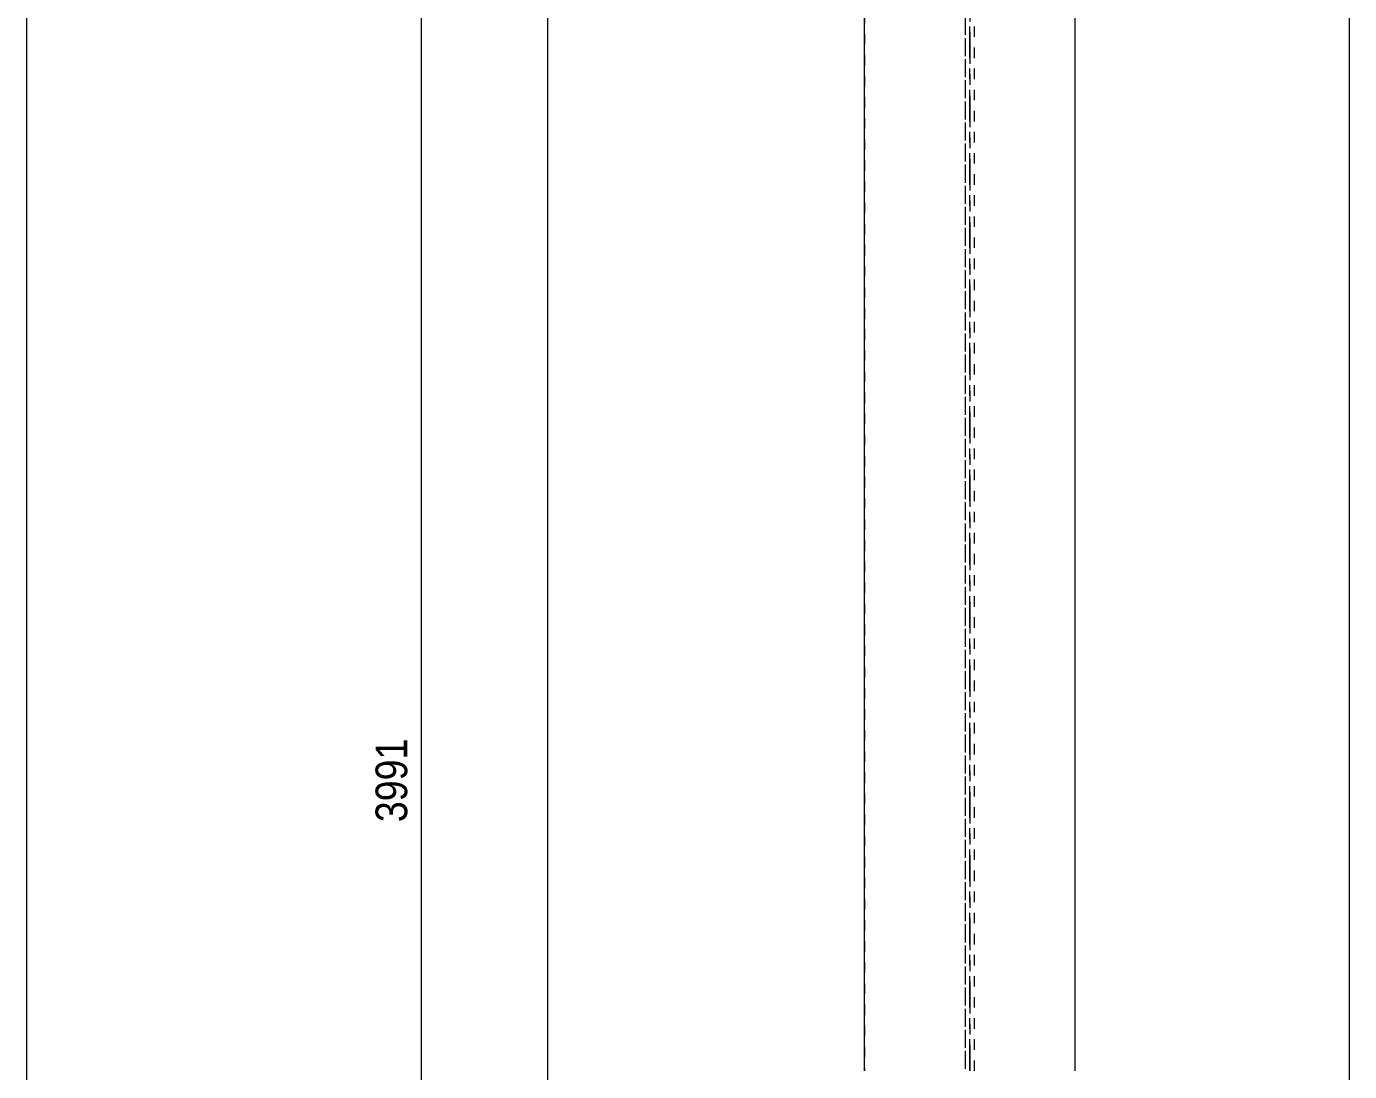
# Model space of a CAD drawing. Header units: millimetres. Extents: x 2 to 579, y 1 to 825.
# Drawn here: x 5 to 130.4, y 512.1 to 611.2 of the extents above; entities that cross this region are included whole.
import ezdxf

# ---------------------------------------------------------------- set-up
doc = ezdxf.new("R2010")
doc.units = ezdxf.units.MM
for name, pattern in [('XKITLINE00', [0]), ('XKITLINE01', [4, 1, -1, 1, -1]), ('XKITLINE03', [6, 3, -1, 1, -1])]:
    doc.linetypes.add(name, pattern=pattern)
for name, color, linetype, lineweight in [('Dimensions', 7, 'Continuous', 0), ('DrawingSheet', 5, 'Continuous', 0), ('Part', 2, 'Continuous', 0)]:
    doc.layers.add(name, color=color, linetype=linetype, lineweight=lineweight)
doc.styles.add('ARIAL', font='ARIAL.TTF')

# ---------------------------------------------------------------- blocks, each defined once
blk = doc.blocks.new('*A31')
at = {"layer": 'Part', "color": 7, "linetype": 'XKITLINE01', "lineweight": 0}
for p, q in [((84.45, 708.5), (84.45, 512.2)), ((104.45, 512.2), (104.45, 708.5)), ((94, 707.39), (94, 512.2)), ((94.9, 512.2), (94.9, 707.39))]:
    blk.add_line(p, q, dxfattribs=at)
at = {"layer": 'Part', "color": 7, "linetype": 'XKITLINE03', "lineweight": 0}
blk.add_line((94.45, 512.2), (94.45, 700.76), dxfattribs=at)
blk = doc.blocks.new('*A36')
at = {"layer": 'Part', "color": 7, "linetype": 'XKITLINE01', "lineweight": 0}
for p, q in [((94, 672.1), (94, 512.2)), ((94.9, 512.2), (94.9, 672.1))]:
    blk.add_line(p, q, dxfattribs=at)
at = {"layer": 'Part', "color": 7, "linetype": 'XKITLINE03', "lineweight": 0}
blk.add_line((94.45, 670.66), (94.45, 512.2), dxfattribs=at)
at = {"layer": 'Part', "color": 2, "linetype": 'XKITLINE00', "lineweight": 0}
for p, q in [((84.45, 512.2), (84.45, 633.85)), ((104.45, 512.2), (104.45, 633.85))]:
    blk.add_line(p, q, dxfattribs=at)
blk = doc.blocks.new('*A65')
at = {"layer": 'DrawingSheet', "color": 5, "linetype": 'XKITLINE00', "lineweight": 0}
blk.add_line((5, 825), (5, 5), dxfattribs=at)
blk = doc.blocks.new('*A122')
at = {"layer": 'Dimensions', "color": 7, "linetype": 'XKITLINE00', "lineweight": 0}
blk.add_line((42.45, 371.97), (42.45, 708.5), dxfattribs=at)
at = {"layer": 'Dimensions', "color": 3, "style": 'ARIAL', "width": 0.85}
blk.add_text('3991', height=3, rotation=90.0002, dxfattribs=at).set_placement((41.1, 535.78))
blk = doc.blocks.new('*A123')
at = {"layer": 'Dimensions', "color": 7, "linetype": 'XKITLINE00', "lineweight": 0}
blk.add_line((130.45, 75.85), (130.45, 670.04), dxfattribs=at)
blk = doc.blocks.new('*A127')
at = {"layer": 'Dimensions', "color": 7, "linetype": 'XKITLINE00', "lineweight": 0}
blk.add_line((54.45, 371.97), (54.45, 641.49), dxfattribs=at)

msp = doc.modelspace()

# ---------------------------------------------------------------- block references
at = {"lineweight": 0}
for name in ['*A65', '*A122', '*A123', '*A36', '*A127']:
    msp.add_blockref(name, (0, 0), dxfattribs=at)
at = {"layer": 'Part', "lineweight": 0}
msp.add_blockref('*A31', (0, 0), dxfattribs=at)

doc.saveas('drawing.dxf')
